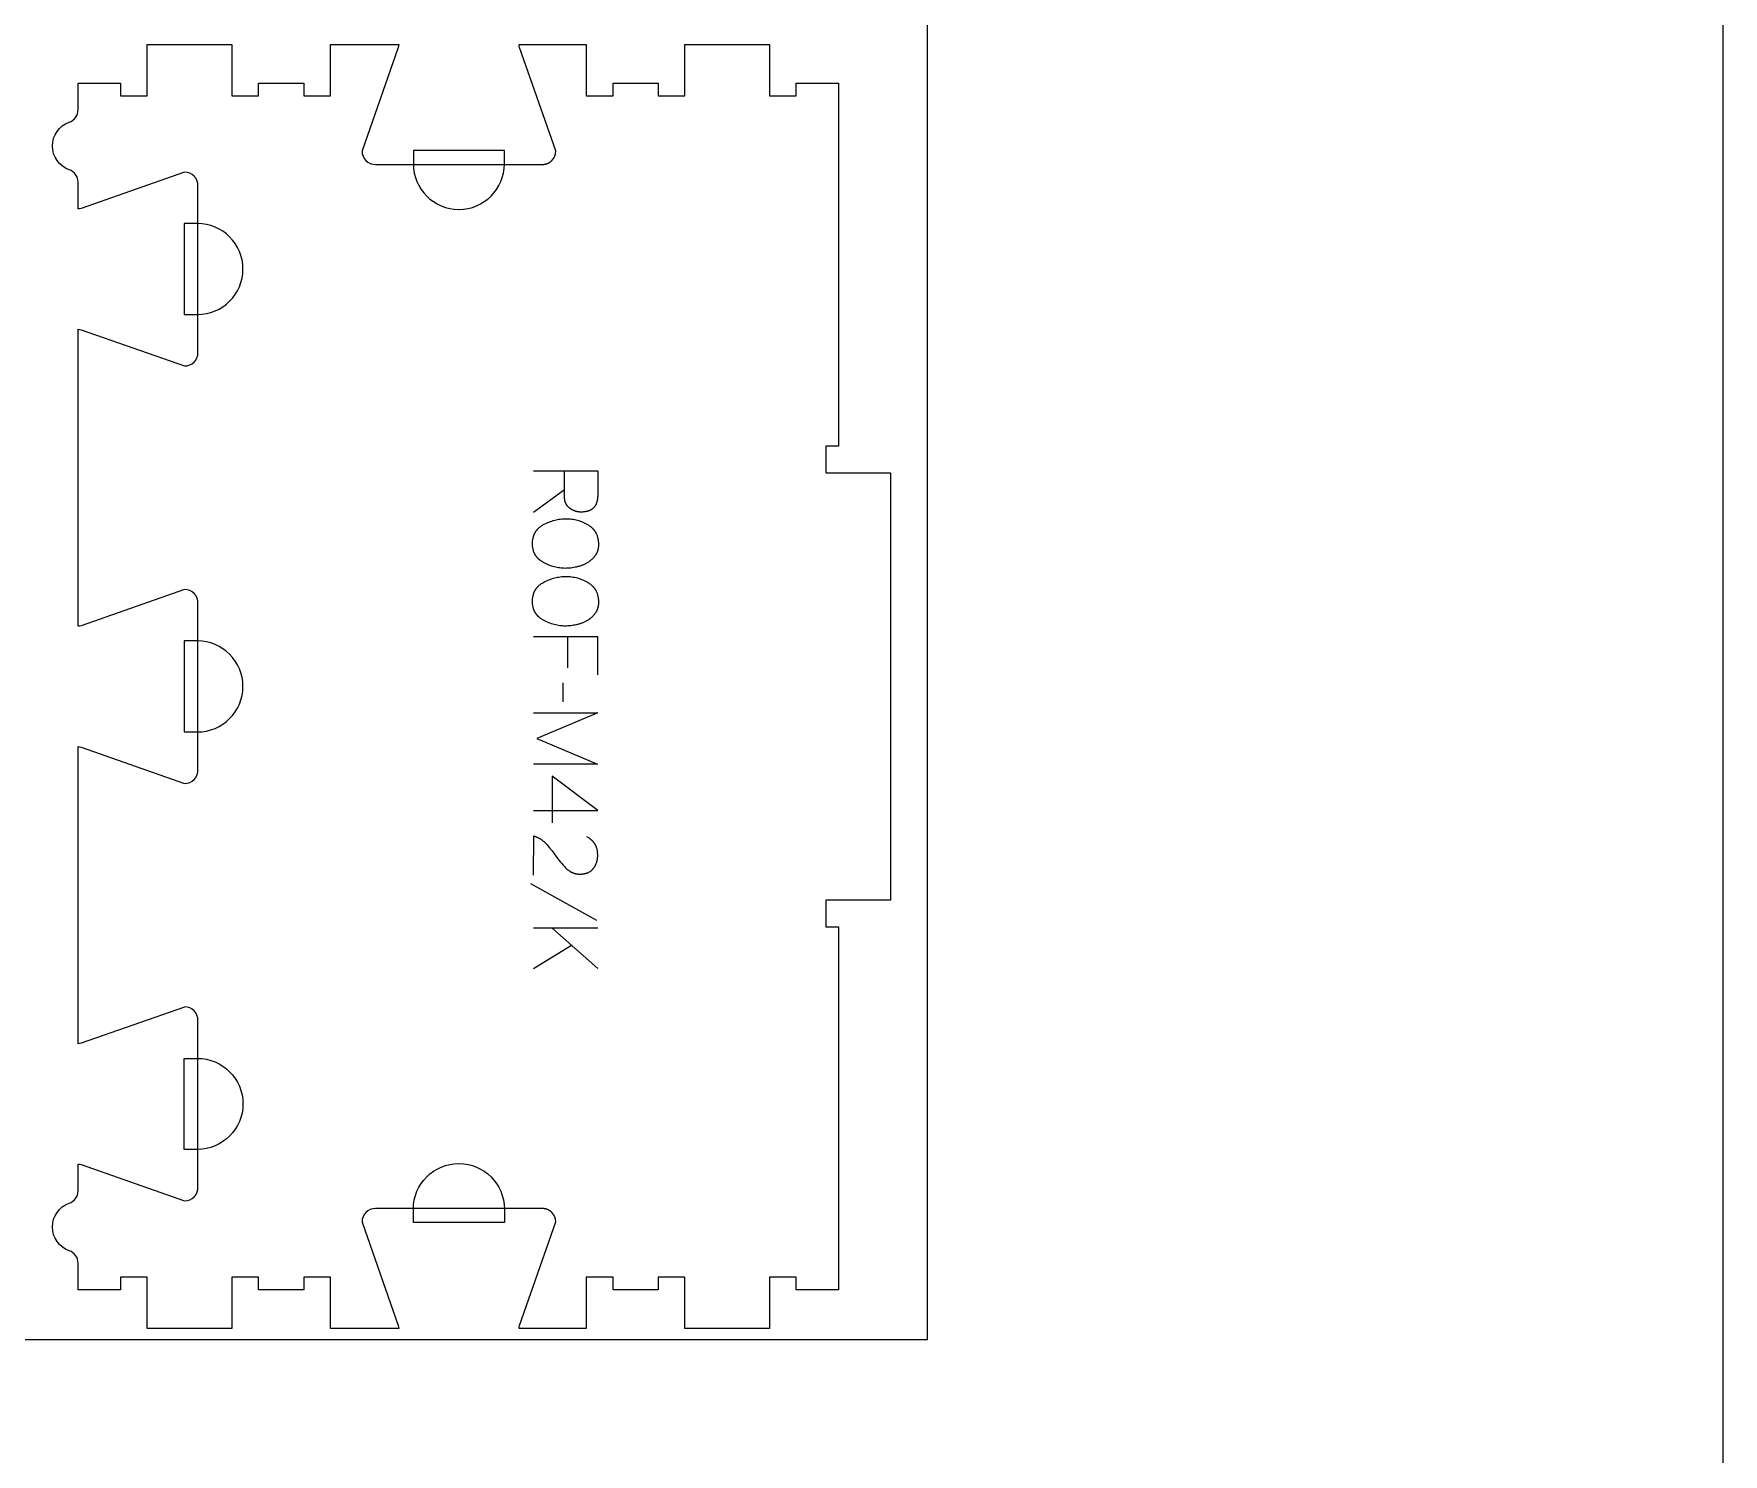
# Model space of a CAD drawing. Extents: x -10701 to -7518, y -84343 to -75479.
# Drawn here: x -8307 to -7518, y -77456 to -76793 of the extents above; entities that cross this region are included whole.
import ezdxf

# ---------------------------------------------------------------- set-up
doc = ezdxf.new("R2010")
doc.units = 0
for name, color, linetype in [('0_SHEET_SPRUCEPLY_2440X122', 1, 'CONTINUOUS'), ('1_ANYTOOL_1MMDEEP_LABELS_S', 2, 'CONTINUOUS'), ('4_ANYTOOL_CUTTHROUGH_OUTSI', 5, 'CONTINUOUS'), ('5_ANYTOOL_HALF_MILL_9MM_IN', 3, 'CONTINUOUS'), ('DONOTCUT', 18, 'CONTINUOUS')]:
    doc.layers.add(name, color=color, linetype=linetype)

msp = doc.modelspace()

# ---------------------------------------------------------------- linework, layer by layer
at = {"layer": '0_SHEET_SPRUCEPLY_2440X122'}
msp.add_lwpolyline([(-10329.71, -76182.96), (-10329.71, -77402.96), (-7889.71, -77402.96), (-7889.71, -76182.96)], close=True, dxfattribs=at)
at = {"layer": '1_ANYTOOL_1MMDEEP_LABELS_S'}
for points in [[(-8073.8, -76997.21), (-8043.8, -76997.21), (-8043.8, -77008.56), (-8043.8, -77009.05), (-8043.83, -77009.53), (-8043.84, -77009.76), (-8043.86, -77009.99), (-8043.89, -77010.21), (-8043.92, -77010.43), (-8043.95, -77010.65), (-8043.99, -77010.86), (-8044.03, -77011.07), (-8044.07, -77011.27), (-8044.12, -77011.47), (-8044.17, -77011.67), (-8044.23, -77011.86), (-8044.29, -77012.05), (-8044.35, -77012.24), (-8044.42, -77012.42), (-8044.49, -77012.59), (-8044.56, -77012.77), (-8044.64, -77012.94), (-8044.72, -77013.1), (-8044.81, -77013.26), (-8044.9, -77013.42), (-8044.99, -77013.57), (-8045.09, -77013.72), (-8045.19, -77013.87), (-8045.3, -77014.01), (-8045.41, -77014.15), (-8045.52, -77014.29), (-8045.64, -77014.42), (-8045.76, -77014.54), (-8045.88, -77014.66), (-8046.01, -77014.78), (-8046.14, -77014.9), (-8046.28, -77015.01), (-8046.42, -77015.12), (-8046.56, -77015.22), (-8046.71, -77015.32), (-8046.86, -77015.41), (-8047.01, -77015.51), (-8047.17, -77015.59), (-8047.34, -77015.68), (-8047.5, -77015.76), (-8047.67, -77015.83), (-8047.85, -77015.9), (-8048.03, -77015.97), (-8048.21, -77016.04), (-8048.39, -77016.1), (-8048.58, -77016.15), (-8048.78, -77016.21), (-8048.97, -77016.25), (-8049.17, -77016.3), (-8049.38, -77016.34), (-8049.59, -77016.38), (-8049.8, -77016.41), (-8050.02, -77016.44), (-8050.24, -77016.47), (-8050.46, -77016.49), (-8050.69, -77016.5), (-8051.16, -77016.53), (-8051.64, -77016.54), (-8051.81, -77016.53), (-8051.99, -77016.53), (-8052.16, -77016.52), (-8052.34, -77016.51), (-8052.51, -77016.49), (-8052.68, -77016.47), (-8052.85, -77016.45), (-8053.02, -77016.42), (-8053.19, -77016.39), (-8053.36, -77016.36), (-8053.53, -77016.32), (-8053.69, -77016.28), (-8053.86, -77016.24), (-8054.02, -77016.19), (-8054.19, -77016.14), (-8054.35, -77016.09), (-8054.51, -77016.03), (-8054.67, -77015.97), (-8054.83, -77015.91), (-8054.99, -77015.84), (-8055.15, -77015.77), (-8055.3, -77015.69), (-8055.46, -77015.62), (-8055.62, -77015.53), (-8055.77, -77015.45), (-8055.92, -77015.36), (-8056.08, -77015.27), (-8056.23, -77015.17), (-8056.38, -77015.07), (-8056.53, -77014.97), (-8056.68, -77014.87), (-8056.82, -77014.76), (-8056.97, -77014.64), (-8057.11, -77014.53), (-8057.25, -77014.41), (-8057.38, -77014.29), (-8057.51, -77014.17), (-8057.63, -77014.05), (-8057.75, -77013.92), (-8057.86, -77013.79), (-8057.97, -77013.66), (-8058.08, -77013.53), (-8058.18, -77013.39), (-8058.27, -77013.25), (-8058.36, -77013.11), (-8058.45, -77012.97), (-8058.53, -77012.82), (-8058.61, -77012.67), (-8058.69, -77012.52), (-8058.76, -77012.37), (-8058.82, -77012.21), (-8058.88, -77012.06), (-8058.94, -77011.9), (-8058.99, -77011.73), (-8059.04, -77011.57), (-8059.08, -77011.4), (-8059.12, -77011.23), (-8059.16, -77011.06), (-8059.18, -77010.89), (-8059.21, -77010.71), (-8059.23, -77010.53), (-8059.25, -77010.35), (-8059.26, -77010.16), (-8059.33, -77008.24), (-8059.35, -77006.21), (-8059.35, -76997.25)], [(-8059.35, -77006.21), (-8073.84, -77016.66)], [(-8043.8, -77092.48), (-8043.8, -77074.82), (-8073.8, -77074.82)], [(-8057.77, -77089.31), (-8057.77, -77074.82)], [(-8059.91, -77105.12), (-8060, -77096.34)], [(-8073.8, -77110.26), (-8043.8, -77110.26), (-8072.17, -77122.26), (-8043.92, -77134.26), (-8073.8, -77134.26)], [(-8073.8, -77155.82), (-8043.75, -77155.86), (-8065.14, -77139.84)], [(-8065.14, -77139.84), (-8065.14, -77161.61)], [(-8073.75, -77186.04), (-8073.71, -77167.74), (-8073.25, -77167.88), (-8073.03, -77167.96), (-8072.81, -77168.04), (-8072.59, -77168.13), (-8072.37, -77168.22), (-8072.16, -77168.31), (-8071.94, -77168.41), (-8071.73, -77168.51), (-8071.53, -77168.61), (-8071.32, -77168.72), (-8071.12, -77168.83), (-8070.92, -77168.94), (-8070.72, -77169.06), (-8070.52, -77169.18), (-8070.33, -77169.3), (-8070.14, -77169.43), (-8069.95, -77169.56), (-8069.76, -77169.7), (-8069.58, -77169.84), (-8069.4, -77169.98), (-8069.22, -77170.13), (-8069.04, -77170.28), (-8068.87, -77170.43), (-8068.7, -77170.59), (-8068.53, -77170.75), (-8068.36, -77170.91), (-8068.2, -77171.08), (-8068.03, -77171.25), (-8067.87, -77171.43), (-8067.56, -77171.79), (-8066.34, -77173.26), (-8065.15, -77174.75), (-8064, -77176.26), (-8062.87, -77177.79), (-8062.31, -77178.54), (-8061.74, -77179.27), (-8061.16, -77179.98), (-8060.57, -77180.67), (-8059.98, -77181.34), (-8059.38, -77181.98), (-8058.77, -77182.61), (-8058.15, -77183.21), (-8058, -77183.35), (-8057.84, -77183.49), (-8057.68, -77183.63), (-8057.51, -77183.76), (-8057.35, -77183.89), (-8057.18, -77184.01), (-8057.01, -77184.12), (-8056.84, -77184.24), (-8056.66, -77184.35), (-8056.49, -77184.45), (-8056.31, -77184.55), (-8056.13, -77184.64), (-8055.94, -77184.73), (-8055.76, -77184.82), (-8055.57, -77184.9), (-8055.38, -77184.97), (-8055.19, -77185.05), (-8054.99, -77185.11), (-8054.79, -77185.17), (-8054.59, -77185.23), (-8054.39, -77185.29), (-8054.19, -77185.33), (-8053.98, -77185.38), (-8053.77, -77185.42), (-8053.56, -77185.45), (-8053.35, -77185.48), (-8053.13, -77185.51), (-8052.92, -77185.53), (-8052.7, -77185.54), (-8052.48, -77185.55), (-8052.25, -77185.56), (-8052.02, -77185.56), (-8051.77, -77185.56), (-8051.53, -77185.55), (-8051.29, -77185.54), (-8051.05, -77185.52), (-8050.81, -77185.5), (-8050.58, -77185.47), (-8050.35, -77185.44), (-8050.13, -77185.41), (-8049.91, -77185.36), (-8049.69, -77185.32), (-8049.48, -77185.26), (-8049.27, -77185.21), (-8049.07, -77185.15), (-8048.87, -77185.08), (-8048.67, -77185.01), (-8048.48, -77184.93), (-8048.29, -77184.85), (-8048.1, -77184.76), (-8047.92, -77184.67), (-8047.74, -77184.58), (-8047.57, -77184.47), (-8047.4, -77184.37), (-8047.23, -77184.26), (-8047.07, -77184.14), (-8046.91, -77184.02), (-8046.75, -77183.89), (-8046.6, -77183.76), (-8046.45, -77183.63), (-8046.31, -77183.49), (-8046.17, -77183.34), (-8046.03, -77183.19), (-8045.9, -77183.04), (-8045.77, -77182.88), (-8045.64, -77182.71), (-8045.52, -77182.55), (-8045.4, -77182.38), (-8045.29, -77182.21), (-8045.18, -77182.04), (-8045.08, -77181.87), (-8044.98, -77181.69), (-8044.88, -77181.51), (-8044.79, -77181.32), (-8044.7, -77181.14), (-8044.62, -77180.95), (-8044.54, -77180.76), (-8044.46, -77180.57), (-8044.39, -77180.37), (-8044.32, -77180.17), (-8044.26, -77179.97), (-8044.2, -77179.77), (-8044.14, -77179.56), (-8044.09, -77179.36), (-8044.04, -77179.14), (-8044, -77178.93), (-8043.96, -77178.71), (-8043.93, -77178.49), (-8043.9, -77178.27), (-8043.87, -77178.05), (-8043.85, -77177.82), (-8043.83, -77177.59), (-8043.81, -77177.36), (-8043.8, -77177.13), (-8043.8, -77176.65), (-8043.8, -77176.28), (-8043.82, -77175.92), (-8043.84, -77175.57), (-8043.88, -77175.22), (-8043.92, -77174.88), (-8043.97, -77174.55), (-8044.04, -77174.22), (-8044.11, -77173.9), (-8044.2, -77173.59), (-8044.25, -77173.43), (-8044.29, -77173.28), (-8044.34, -77173.13), (-8044.4, -77172.98), (-8044.45, -77172.83), (-8044.51, -77172.68), (-8044.57, -77172.54), (-8044.64, -77172.4), (-8044.7, -77172.25), (-8044.77, -77172.11), (-8044.84, -77171.98), (-8044.92, -77171.84), (-8044.99, -77171.7), (-8045.07, -77171.57), (-8045.15, -77171.44), (-8045.23, -77171.31), (-8045.32, -77171.18), (-8045.41, -77171.05), (-8045.5, -77170.93), (-8045.59, -77170.8), (-8045.69, -77170.68), (-8045.79, -77170.56), (-8045.89, -77170.44), (-8045.99, -77170.33), (-8046.1, -77170.21), (-8046.21, -77170.1), (-8046.32, -77169.99), (-8046.43, -77169.87), (-8046.55, -77169.77), (-8046.66, -77169.66), (-8046.79, -77169.55), (-8046.91, -77169.45), (-8047.16, -77169.25), (-8047.43, -77169.05), (-8047.7, -77168.86), (-8047.98, -77168.68), (-8048.28, -77168.5), (-8048.58, -77168.33), (-8048.9, -77168.16)], [(-8044.27, -77207.25), (-8075.04, -77190.06)], [(-8073.8, -77210.68), (-8043.8, -77210.68)], [(-8065.18, -77210.68), (-8043.8, -77229.62)], [(-8073.8, -77229.62), (-8055.97, -77218.82)]]:
    msp.add_lwpolyline(points, dxfattribs=at)
for points in [[(-8043.45, -77031.66), (-8043.46, -77032.04), (-8043.48, -77032.4), (-8043.5, -77032.76), (-8043.55, -77033.11), (-8043.57, -77033.28), (-8043.6, -77033.45), (-8043.63, -77033.62), (-8043.66, -77033.79), (-8043.7, -77033.95), (-8043.74, -77034.12), (-8043.78, -77034.28), (-8043.82, -77034.44), (-8043.87, -77034.6), (-8043.92, -77034.75), (-8043.97, -77034.91), (-8044.03, -77035.06), (-8044.09, -77035.21), (-8044.15, -77035.36), (-8044.22, -77035.51), (-8044.28, -77035.66), (-8044.36, -77035.8), (-8044.43, -77035.94), (-8044.51, -77036.09), (-8044.58, -77036.22), (-8044.67, -77036.36), (-8044.75, -77036.5), (-8044.84, -77036.63), (-8044.93, -77036.76), (-8045.12, -77037.02), (-8045.31, -77037.28), (-8045.51, -77037.52), (-8045.72, -77037.77), (-8045.93, -77038), (-8046.15, -77038.23), (-8046.38, -77038.46), (-8046.61, -77038.68), (-8046.85, -77038.89), (-8047.09, -77039.1), (-8047.34, -77039.3), (-8047.6, -77039.49), (-8047.86, -77039.68), (-8048.13, -77039.86), (-8048.4, -77040.04), (-8048.68, -77040.21), (-8048.97, -77040.38), (-8049.26, -77040.54), (-8049.55, -77040.69), (-8049.85, -77040.84), (-8050.15, -77040.99), (-8050.45, -77041.12), (-8050.76, -77041.26), (-8051.07, -77041.38), (-8051.39, -77041.5), (-8051.7, -77041.62), (-8052.03, -77041.73), (-8052.35, -77041.83), (-8052.68, -77041.93), (-8053.02, -77042.02), (-8053.35, -77042.1), (-8053.7, -77042.19), (-8054.38, -77042.33), (-8055.05, -77042.46), (-8055.72, -77042.56), (-8056.38, -77042.65), (-8057.04, -77042.72), (-8057.69, -77042.77), (-8058.33, -77042.8), (-8058.97, -77042.81), (-8059.6, -77042.8), (-8060.24, -77042.76), (-8060.88, -77042.71), (-8061.52, -77042.63), (-8062.15, -77042.54), (-8062.79, -77042.42), (-8063.43, -77042.28), (-8064.07, -77042.12), (-8064.7, -77041.93), (-8065.34, -77041.73), (-8065.98, -77041.5), (-8066.62, -77041.25), (-8067.25, -77040.98), (-8067.89, -77040.69), (-8068.53, -77040.38), (-8069.17, -77040.04), (-8069.48, -77039.87), (-8069.78, -77039.68), (-8070.08, -77039.5), (-8070.36, -77039.3), (-8070.64, -77039.1), (-8070.9, -77038.89), (-8071.15, -77038.68), (-8071.4, -77038.46), (-8071.52, -77038.35), (-8071.63, -77038.23), (-8071.75, -77038.12), (-8071.86, -77038), (-8071.96, -77037.88), (-8072.07, -77037.76), (-8072.17, -77037.64), (-8072.27, -77037.52), (-8072.37, -77037.4), (-8072.47, -77037.27), (-8072.56, -77037.14), (-8072.65, -77037.01), (-8072.74, -77036.88), (-8072.83, -77036.75), (-8072.91, -77036.62), (-8072.99, -77036.48), (-8073.07, -77036.34), (-8073.15, -77036.2), (-8073.22, -77036.06), (-8073.29, -77035.92), (-8073.36, -77035.78), (-8073.43, -77035.63), (-8073.49, -77035.49), (-8073.55, -77035.34), (-8073.61, -77035.19), (-8073.66, -77035.04), (-8073.72, -77034.89), (-8073.77, -77034.73), (-8073.86, -77034.42), (-8073.95, -77034.1), (-8074.02, -77033.77), (-8074.09, -77033.44), (-8074.14, -77033.1), (-8074.19, -77032.76), (-8074.22, -77032.41), (-8074.25, -77032.05), (-8074.26, -77031.69), (-8074.27, -77031.32), (-8074.26, -77030.94), (-8074.25, -77030.56), (-8074.22, -77030.19), (-8074.19, -77029.83), (-8074.14, -77029.48), (-8074.08, -77029.13), (-8074.02, -77028.78), (-8073.94, -77028.45), (-8073.86, -77028.12), (-8073.76, -77027.8), (-8073.71, -77027.64), (-8073.65, -77027.48), (-8073.6, -77027.33), (-8073.54, -77027.17), (-8073.48, -77027.02), (-8073.41, -77026.87), (-8073.34, -77026.72), (-8073.27, -77026.57), (-8073.2, -77026.43), (-8073.13, -77026.28), (-8073.05, -77026.14), (-8072.97, -77026), (-8072.89, -77025.86), (-8072.8, -77025.73), (-8072.72, -77025.59), (-8072.63, -77025.46), (-8072.53, -77025.32), (-8072.44, -77025.19), (-8072.34, -77025.06), (-8072.24, -77024.94), (-8072.14, -77024.81), (-8072.03, -77024.69), (-8071.93, -77024.57), (-8071.82, -77024.45), (-8071.7, -77024.33), (-8071.59, -77024.21), (-8071.47, -77024.09), (-8071.35, -77023.98), (-8071.23, -77023.87), (-8071.1, -77023.76), (-8070.84, -77023.54), (-8070.58, -77023.33), (-8070.3, -77023.13), (-8070.01, -77022.93), (-8069.71, -77022.74), (-8069.4, -77022.56), (-8069.08, -77022.39), (-8068.43, -77022.05), (-8067.78, -77021.74), (-8067.14, -77021.45), (-8066.49, -77021.18), (-8065.84, -77020.93), (-8065.19, -77020.7), (-8064.54, -77020.5), (-8063.88, -77020.31), (-8063.23, -77020.15), (-8062.58, -77020.01), (-8061.93, -77019.89), (-8061.28, -77019.79), (-8060.63, -77019.72), (-8059.97, -77019.66), (-8059.32, -77019.63), (-8058.67, -77019.62), (-8057.97, -77019.63), (-8057.29, -77019.67), (-8056.6, -77019.72), (-8055.93, -77019.8), (-8055.26, -77019.9), (-8054.59, -77020.03), (-8053.94, -77020.17), (-8053.28, -77020.34), (-8052.64, -77020.54), (-8052, -77020.75), (-8051.36, -77020.99), (-8050.73, -77021.25), (-8050.11, -77021.53), (-8049.49, -77021.84), (-8048.88, -77022.16), (-8048.27, -77022.51), (-8047.98, -77022.7), (-8047.69, -77022.89), (-8047.41, -77023.09), (-8047.14, -77023.29), (-8046.89, -77023.5), (-8046.64, -77023.72), (-8046.4, -77023.94), (-8046.16, -77024.17), (-8046.05, -77024.29), (-8045.94, -77024.41), (-8045.84, -77024.53), (-8045.73, -77024.65), (-8045.63, -77024.77), (-8045.53, -77024.9), (-8045.43, -77025.03), (-8045.34, -77025.16), (-8045.24, -77025.29), (-8045.15, -77025.42), (-8045.06, -77025.55), (-8044.98, -77025.69), (-8044.89, -77025.83), (-8044.81, -77025.96), (-8044.73, -77026.11), (-8044.66, -77026.25), (-8044.58, -77026.39), (-8044.51, -77026.54), (-8044.38, -77026.83), (-8044.25, -77027.13), (-8044.13, -77027.44), (-8044.02, -77027.76), (-8043.92, -77028.08), (-8043.83, -77028.41), (-8043.75, -77028.75), (-8043.68, -77029.09), (-8043.62, -77029.44), (-8043.57, -77029.79), (-8043.53, -77030.15), (-8043.5, -77030.52), (-8043.47, -77030.89), (-8043.46, -77031.28)], [(-8043.45, -77058.62), (-8043.46, -77058.99), (-8043.48, -77059.36), (-8043.5, -77059.71), (-8043.55, -77060.06), (-8043.57, -77060.24), (-8043.6, -77060.41), (-8043.63, -77060.58), (-8043.66, -77060.74), (-8043.7, -77060.91), (-8043.74, -77061.07), (-8043.78, -77061.24), (-8043.82, -77061.4), (-8043.87, -77061.55), (-8043.92, -77061.71), (-8043.97, -77061.87), (-8044.03, -77062.02), (-8044.09, -77062.17), (-8044.15, -77062.32), (-8044.22, -77062.47), (-8044.28, -77062.61), (-8044.36, -77062.76), (-8044.43, -77062.9), (-8044.51, -77063.04), (-8044.58, -77063.18), (-8044.67, -77063.32), (-8044.75, -77063.45), (-8044.84, -77063.59), (-8044.93, -77063.72), (-8045.12, -77063.98), (-8045.31, -77064.23), (-8045.51, -77064.48), (-8045.72, -77064.72), (-8045.93, -77064.96), (-8046.15, -77065.19), (-8046.38, -77065.41), (-8046.61, -77065.63), (-8046.85, -77065.85), (-8047.09, -77066.05), (-8047.34, -77066.25), (-8047.6, -77066.45), (-8047.86, -77066.64), (-8048.13, -77066.82), (-8048.4, -77067), (-8048.68, -77067.17), (-8048.97, -77067.34), (-8049.26, -77067.5), (-8049.55, -77067.65), (-8049.85, -77067.8), (-8050.15, -77067.94), (-8050.45, -77068.08), (-8050.76, -77068.21), (-8051.07, -77068.34), (-8051.39, -77068.46), (-8051.7, -77068.57), (-8052.03, -77068.68), (-8052.35, -77068.79), (-8052.68, -77068.88), (-8053.02, -77068.98), (-8053.35, -77069.06), (-8053.7, -77069.14), (-8054.38, -77069.29), (-8055.05, -77069.41), (-8055.72, -77069.52), (-8056.38, -77069.61), (-8057.04, -77069.68), (-8057.69, -77069.72), (-8058.33, -77069.75), (-8058.97, -77069.76), (-8059.6, -77069.75), (-8060.24, -77069.72), (-8060.88, -77069.67), (-8061.52, -77069.59), (-8062.15, -77069.49), (-8062.79, -77069.37), (-8063.43, -77069.23), (-8064.07, -77069.07), (-8064.7, -77068.89), (-8065.34, -77068.68), (-8065.98, -77068.46), (-8066.62, -77068.21), (-8067.25, -77067.94), (-8067.89, -77067.65), (-8068.53, -77067.33), (-8069.17, -77067), (-8069.48, -77066.82), (-8069.78, -77066.64), (-8070.08, -77066.45), (-8070.36, -77066.26), (-8070.64, -77066.06), (-8070.9, -77065.85), (-8071.15, -77065.64), (-8071.4, -77065.42), (-8071.52, -77065.31), (-8071.63, -77065.19), (-8071.75, -77065.08), (-8071.86, -77064.96), (-8071.96, -77064.84), (-8072.07, -77064.72), (-8072.17, -77064.6), (-8072.27, -77064.48), (-8072.37, -77064.35), (-8072.47, -77064.23), (-8072.56, -77064.1), (-8072.65, -77063.97), (-8072.74, -77063.84), (-8072.83, -77063.71), (-8072.91, -77063.57), (-8072.99, -77063.44), (-8073.07, -77063.3), (-8073.15, -77063.16), (-8073.22, -77063.02), (-8073.29, -77062.88), (-8073.36, -77062.74), (-8073.43, -77062.59), (-8073.49, -77062.44), (-8073.55, -77062.3), (-8073.61, -77062.15), (-8073.66, -77062), (-8073.72, -77061.84), (-8073.77, -77061.69), (-8073.86, -77061.38), (-8073.95, -77061.06), (-8074.02, -77060.73), (-8074.09, -77060.4), (-8074.14, -77060.06), (-8074.19, -77059.72), (-8074.22, -77059.37), (-8074.25, -77059.01), (-8074.26, -77058.65), (-8074.27, -77058.28), (-8074.26, -77057.9), (-8074.25, -77057.52), (-8074.22, -77057.15), (-8074.19, -77056.79), (-8074.14, -77056.43), (-8074.08, -77056.08), (-8074.02, -77055.74), (-8073.94, -77055.41), (-8073.86, -77055.08), (-8073.76, -77054.75), (-8073.71, -77054.59), (-8073.65, -77054.44), (-8073.6, -77054.28), (-8073.54, -77054.13), (-8073.48, -77053.98), (-8073.41, -77053.83), (-8073.34, -77053.68), (-8073.27, -77053.53), (-8073.2, -77053.38), (-8073.13, -77053.24), (-8073.05, -77053.1), (-8072.97, -77052.96), (-8072.89, -77052.82), (-8072.8, -77052.68), (-8072.72, -77052.55), (-8072.63, -77052.41), (-8072.53, -77052.28), (-8072.44, -77052.15), (-8072.34, -77052.02), (-8072.24, -77051.89), (-8072.14, -77051.77), (-8072.03, -77051.65), (-8071.93, -77051.52), (-8071.82, -77051.4), (-8071.7, -77051.28), (-8071.59, -77051.17), (-8071.47, -77051.05), (-8071.35, -77050.94), (-8071.23, -77050.83), (-8071.1, -77050.71), (-8070.84, -77050.5), (-8070.58, -77050.29), (-8070.3, -77050.09), (-8070.01, -77049.89), (-8069.71, -77049.7), (-8069.4, -77049.52), (-8069.08, -77049.34), (-8068.43, -77049.01), (-8067.78, -77048.69), (-8067.14, -77048.4), (-8066.49, -77048.13), (-8065.84, -77047.88), (-8065.19, -77047.66), (-8064.54, -77047.45), (-8063.88, -77047.27), (-8063.23, -77047.11), (-8062.58, -77046.97), (-8061.93, -77046.85), (-8061.28, -77046.75), (-8060.63, -77046.68), (-8059.97, -77046.62), (-8059.32, -77046.59), (-8058.67, -77046.58), (-8057.97, -77046.59), (-8057.29, -77046.62), (-8056.6, -77046.68), (-8055.93, -77046.76), (-8055.26, -77046.86), (-8054.59, -77046.98), (-8053.94, -77047.13), (-8053.28, -77047.3), (-8052.64, -77047.49), (-8052, -77047.71), (-8051.36, -77047.95), (-8050.73, -77048.21), (-8050.11, -77048.49), (-8049.49, -77048.79), (-8048.88, -77049.12), (-8048.27, -77049.47), (-8047.98, -77049.65), (-8047.69, -77049.85), (-8047.41, -77050.04), (-8047.14, -77050.25), (-8046.89, -77050.46), (-8046.64, -77050.67), (-8046.4, -77050.9), (-8046.16, -77051.13), (-8046.05, -77051.24), (-8045.94, -77051.36), (-8045.84, -77051.48), (-8045.73, -77051.61), (-8045.63, -77051.73), (-8045.53, -77051.86), (-8045.43, -77051.98), (-8045.34, -77052.11), (-8045.24, -77052.24), (-8045.15, -77052.38), (-8045.06, -77052.51), (-8044.98, -77052.65), (-8044.89, -77052.78), (-8044.81, -77052.92), (-8044.73, -77053.06), (-8044.66, -77053.2), (-8044.58, -77053.35), (-8044.51, -77053.49), (-8044.38, -77053.79), (-8044.25, -77054.09), (-8044.13, -77054.4), (-8044.02, -77054.72), (-8043.92, -77055.04), (-8043.83, -77055.37), (-8043.75, -77055.7), (-8043.68, -77056.04), (-8043.62, -77056.39), (-8043.57, -77056.75), (-8043.53, -77057.11), (-8043.5, -77057.48), (-8043.47, -77057.85), (-8043.46, -77058.23)]]:
    msp.add_lwpolyline(points, close=True, dxfattribs=at)
at = {"layer": '4_ANYTOOL_CUTTHROUGH_OUTSI', "color": 5}
msp.add_lwpolyline([(-8290.71, -76834.51, 0.317837), (-8286.54, -76828.62), (-8286.54, -76816.21), (-8266.78, -76816.21), (-8266.78, -76822.21), (-8254.28, -76822.21), (-8254.28, -76798.21), (-8214.78, -76798.21), (-8214.78, -76822.21), (-8202.28, -76822.21), (-8202.28, -76816.21), (-8181.15, -76816.21), (-8181.15, -76822.21), (-8168.65, -76822.21), (-8168.65, -76798.21), (-8136.76, -76798.21), (-8136.76, -76798.21, -0.061485), (-8136.99, -76799.6), (-8153.9, -76847.92), (-8153.9, -76847.96), (-8153.9, -76847.96, 0.414214), (-8147.65, -76854.21), (-8069.65, -76854.21), (-8069.5, -76854.21), (-8069.35, -76854.21), (-8069.2, -76854.2), (-8069.05, -76854.18), (-8068.9, -76854.17), (-8068.75, -76854.15), (-8068.59, -76854.12), (-8068.44, -76854.1), (-8068.29, -76854.06), (-8068.14, -76854.03), (-8067.99, -76853.99), (-8067.84, -76853.95), (-8067.7, -76853.9), (-8067.55, -76853.85), (-8067.4, -76853.8), (-8067.26, -76853.74), (-8067.12, -76853.68), (-8066.97, -76853.61), (-8066.83, -76853.54), (-8066.7, -76853.47), (-8066.56, -76853.4), (-8066.43, -76853.32), (-8066.3, -76853.24), (-8066.17, -76853.15), (-8066.04, -76853.07), (-8065.92, -76852.98), (-8065.8, -76852.88), (-8065.68, -76852.79), (-8065.56, -76852.69), (-8065.45, -76852.59), (-8065.34, -76852.49), (-8065.23, -76852.38, 0.198912), (-8063.4, -76847.96), (-8063.4, -76847.92), (-8063.41, -76847.88), (-8080.31, -76799.6), (-8080.31, -76799.6, -0.061485), (-8080.54, -76798.21), (-8049.15, -76798.21), (-8049.15, -76822.21), (-8036.65, -76822.21), (-8036.65, -76816.21), (-8015.52, -76816.21), (-8015.52, -76822.21), (-8003.02, -76822.21), (-8003.02, -76798.21), (-7963.52, -76798.21), (-7963.52, -76822.21), (-7951.02, -76822.21), (-7951.02, -76816.21), (-7931.26, -76816.21), (-7931.26, -76985.71), (-7937.26, -76985.71), (-7937.26, -76998.21), (-7907.04, -76998.21), (-7907.04, -77097.96), (-7907.04, -77197.71), (-7937.26, -77197.71), (-7937.26, -77210.21), (-7931.26, -77210.21), (-7931.26, -77379.71), (-7951.02, -77379.71), (-7951.02, -77373.71), (-7963.52, -77373.71), (-7963.52, -77397.71), (-8003.02, -77397.71), (-8003.02, -77373.71), (-8015.52, -77373.71), (-8015.52, -77379.71), (-8036.65, -77379.71), (-8036.65, -77373.71), (-8049.15, -77373.71), (-8049.15, -77397.71), (-8080.54, -77397.71), (-8080.54, -77397.71, -0.061485), (-8080.31, -77396.32), (-8063.4, -77348.01), (-8063.4, -77347.96), (-8063.4, -77347.96, 0.198912), (-8065.23, -77343.54), (-8065.34, -77343.44), (-8065.45, -77343.34), (-8065.56, -77343.24), (-8065.68, -77343.14), (-8065.8, -77343.04), (-8065.92, -77342.95), (-8066.04, -77342.86), (-8066.17, -77342.77), (-8066.3, -77342.69), (-8066.43, -77342.61), (-8066.56, -77342.53), (-8066.7, -77342.46), (-8066.83, -77342.38), (-8066.97, -77342.32), (-8067.12, -77342.25), (-8067.26, -77342.19), (-8067.4, -77342.13), (-8067.55, -77342.08), (-8067.7, -77342.03), (-8067.84, -77341.98), (-8067.99, -77341.94), (-8068.14, -77341.9), (-8068.29, -77341.86), (-8068.44, -77341.83), (-8068.59, -77341.8), (-8068.75, -77341.78), (-8068.9, -77341.76), (-8069.05, -77341.74), (-8069.2, -77341.73), (-8069.35, -77341.72), (-8069.5, -77341.72), (-8069.65, -77341.71), (-8147.65, -77341.71, 0.414214), (-8153.9, -77347.96), (-8153.9, -77348.01), (-8153.89, -77348.05), (-8136.99, -77396.32), (-8136.99, -77396.32, -0.061485), (-8136.76, -77397.71), (-8168.65, -77397.71), (-8168.65, -77373.71), (-8181.15, -77373.71), (-8181.15, -77379.71), (-8202.28, -77379.71), (-8202.28, -77373.71), (-8214.78, -77373.71), (-8214.78, -77397.71), (-8254.28, -77397.71), (-8254.28, -77373.71), (-8266.78, -77373.71), (-8266.78, -77379.71), (-8286.54, -77379.71), (-8286.54, -77367.31), (-8286.54, -77367.31, 0.317837), (-8290.71, -77361.42, -0.707107), (-8290.71, -77339.26, 0.317837), (-8286.54, -77333.37), (-8286.54, -77320.97, -0.061485), (-8285.15, -77321.2), (-8236.83, -77338.11), (-8236.79, -77338.11), (-8236.79, -77338.11, 0.198912), (-8232.37, -77336.28), (-8232.27, -77336.18), (-8232.16, -77336.07), (-8232.06, -77335.95), (-8231.97, -77335.84), (-8231.87, -77335.72), (-8231.78, -77335.6), (-8231.69, -77335.47), (-8231.6, -77335.35), (-8231.52, -77335.22), (-8231.43, -77335.09), (-8231.36, -77334.95), (-8231.28, -77334.82), (-8231.21, -77334.68), (-8231.14, -77334.54), (-8231.08, -77334.4), (-8231.02, -77334.26), (-8230.96, -77334.11), (-8230.9, -77333.97), (-8230.85, -77333.82), (-8230.81, -77333.67), (-8230.76, -77333.52), (-8230.73, -77333.37), (-8230.69, -77333.22), (-8230.66, -77333.07), (-8230.63, -77332.92), (-8230.61, -77332.77), (-8230.59, -77332.62), (-8230.57, -77332.47), (-8230.56, -77332.31), (-8230.55, -77332.16), (-8230.54, -77332.01), (-8230.54, -77331.86), (-8230.54, -77253.86, 0.414214), (-8236.79, -77247.61), (-8236.83, -77247.61), (-8236.87, -77247.63), (-8285.15, -77264.52), (-8285.15, -77264.52, -0.061485), (-8286.54, -77264.76), (-8286.54, -77126.07, -0.061485), (-8285.15, -77126.3), (-8236.83, -77143.21), (-8236.79, -77143.21), (-8236.79, -77143.21, 0.198912), (-8232.37, -77141.38), (-8232.27, -77141.28), (-8232.16, -77141.17), (-8232.06, -77141.05), (-8231.97, -77140.94), (-8231.87, -77140.82), (-8231.78, -77140.7), (-8231.69, -77140.57), (-8231.6, -77140.45), (-8231.52, -77140.32), (-8231.43, -77140.19), (-8231.36, -77140.05), (-8231.28, -77139.92), (-8231.21, -77139.78), (-8231.14, -77139.64), (-8231.08, -77139.5), (-8231.02, -77139.36), (-8230.96, -77139.21), (-8230.9, -77139.07), (-8230.85, -77138.92), (-8230.81, -77138.77), (-8230.76, -77138.62), (-8230.73, -77138.47), (-8230.69, -77138.32), (-8230.66, -77138.17), (-8230.63, -77138.02), (-8230.61, -77137.87), (-8230.59, -77137.72), (-8230.57, -77137.57), (-8230.56, -77137.41), (-8230.55, -77137.26), (-8230.54, -77137.11), (-8230.54, -77136.96), (-8230.54, -77058.96), (-8230.54, -77058.81), (-8230.55, -77058.66), (-8230.56, -77058.51), (-8230.57, -77058.36), (-8230.59, -77058.21), (-8230.61, -77058.06), (-8230.63, -77057.91), (-8230.66, -77057.76), (-8230.69, -77057.61), (-8230.73, -77057.46), (-8230.76, -77057.31), (-8230.81, -77057.16), (-8230.85, -77057.01), (-8230.9, -77056.86), (-8230.96, -77056.72), (-8231.02, -77056.57), (-8231.08, -77056.43), (-8231.14, -77056.29), (-8231.21, -77056.15), (-8231.28, -77056.01), (-8231.36, -77055.88), (-8231.43, -77055.74), (-8231.52, -77055.61), (-8231.6, -77055.48), (-8231.69, -77055.35), (-8231.78, -77055.23), (-8231.87, -77055.11), (-8231.97, -77054.99), (-8232.06, -77054.87), (-8232.16, -77054.76), (-8232.27, -77054.65), (-8232.37, -77054.54, 0.198912), (-8236.79, -77052.71), (-8236.83, -77052.71), (-8236.87, -77052.73), (-8285.15, -77069.62), (-8285.15, -77069.62, -0.061485), (-8286.54, -77069.86), (-8286.54, -76931.17, -0.061485), (-8285.15, -76931.4), (-8236.83, -76948.31), (-8236.79, -76948.31), (-8236.79, -76948.31, 0.414214), (-8230.54, -76942.06), (-8230.54, -76864.06), (-8230.54, -76863.91), (-8230.55, -76863.76), (-8230.56, -76863.61), (-8230.57, -76863.46), (-8230.59, -76863.31), (-8230.61, -76863.16), (-8230.63, -76863.01), (-8230.66, -76862.86), (-8230.69, -76862.71), (-8230.73, -76862.56), (-8230.76, -76862.41), (-8230.81, -76862.26), (-8230.85, -76862.11), (-8230.9, -76861.96), (-8230.96, -76861.82), (-8231.02, -76861.67), (-8231.08, -76861.53), (-8231.14, -76861.39), (-8231.21, -76861.25), (-8231.28, -76861.11), (-8231.36, -76860.98), (-8231.43, -76860.84), (-8231.52, -76860.71), (-8231.6, -76860.58), (-8231.69, -76860.45), (-8231.78, -76860.33), (-8231.87, -76860.21), (-8231.97, -76860.09), (-8232.06, -76859.97), (-8232.16, -76859.86), (-8232.27, -76859.75), (-8232.37, -76859.64, 0.198912), (-8236.79, -76857.81), (-8236.83, -76857.81), (-8236.87, -76857.83), (-8285.15, -76874.72), (-8285.15, -76874.72, -0.061485), (-8286.54, -76874.96), (-8286.54, -76862.56, 0.317837), (-8290.71, -76856.67, -0.707107)], format="xyb", close=True, dxfattribs=at)
at = {"layer": '5_ANYTOOL_HALF_MILL_9MM_IN', "color": 3}
for points in [[(-8129.9, -76853.96, 1), (-8087.4, -76853.96), (-8087.4, -76853.71), (-8087.4, -76847.71), (-8129.9, -76847.71), (-8129.9, -76853.71), (-8129.9, -76853.96)], [(-8230.79, -76924.31, 1), (-8230.79, -76881.81), (-8231.04, -76881.81), (-8237.04, -76881.81), (-8237.04, -76924.31), (-8231.04, -76924.31), (-8230.79, -76924.31)], [(-8230.79, -77119.21, 1), (-8230.79, -77076.71), (-8231.04, -77076.71), (-8237.04, -77076.71), (-8237.04, -77119.21), (-8231.04, -77119.21), (-8230.79, -77119.21)], [(-8230.79, -77271.61, -1), (-8230.79, -77314.11), (-8231.04, -77314.11), (-8237.04, -77314.11), (-8237.04, -77271.61), (-8231.04, -77271.61), (-8230.79, -77271.61)], [(-8129.9, -77341.96, -1), (-8087.4, -77341.96), (-8087.4, -77342.21), (-8087.4, -77348.21), (-8129.9, -77348.21), (-8129.9, -77342.21), (-8129.9, -77341.96)]]:
    msp.add_lwpolyline(points, format="xyb", close=True, dxfattribs=at)
at = {"layer": 'DONOTCUT'}
msp.add_lwpolyline([(-10701.41, -84342.5), (-7518.01, -84342.5), (-7518.01, -75478.95), (-10701.41, -75478.95)], close=True, dxfattribs=at)

doc.saveas('drawing.dxf')
